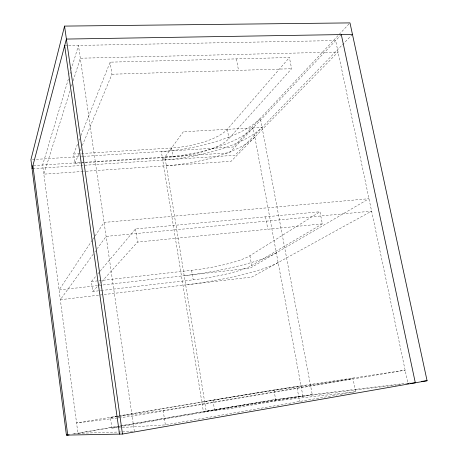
<?xml version="1.0" encoding="UTF-8"?>
<svg xmlns="http://www.w3.org/2000/svg" width="458" height="458" viewBox="0 0 458 458"><rect width="100%" height="100%" fill="white"/><g stroke="black" fill="none" stroke-linecap="round" stroke-linejoin="round"><path stroke-width="0.34" stroke-dasharray="2.29 1.72" d="M68.414 78.908L42.611 165.006L77.929 433.325L134.36 431.516L78.45 45.428L71.482 68.66M69.845 74.127L70.463 72.078M70 90.953L43.813 174.154L82.995 171.464M71.5 86.178L72.146 84.129M73.217 80.722L80.299 58.218L338.061 52.04L231.095 161.29L83.688 171.412M81.289 162.945L74.894 163.363L73.589 154.037L77.797 143.457M79.108 140.154L79.635 138.831M80.946 135.528L110.12 62.151L289.399 57.525L291.614 68.723L228.943 138.562A47.243 15.2 -9.6 0 1 172.987 156.962L84.844 162.71M74.894 163.363L79.011 153.459M80.11 150.819L80.934 148.839M82.308 145.535L111.958 74.23L110.12 62.151M92.235 240.204L59.065 289.994L250.171 268.13L368.982 198.703L104.081 222.422L95.001 236.053M92.631 239.608L94.606 236.649M93.209 254.242L60.342 299.715L251.768 277.079L371.598 211.127L106.101 236.397L97.365 248.482M94.869 251.934L95.705 250.784M102.695 290.361L92.797 291.511L91.411 281.584L96.003 276.105M97.84 273.913L99.678 271.72M100.142 271.17L135.522 228.966L319.953 211.756L322.352 223.859L251.677 265.566A48.771 7.626 -9.5 0 1 193.173 279.821L103.399 290.28M73.589 154.037L171.515 148.008A47.128 15.732 -9.7 0 0 227.288 129.322L289.399 57.525M92.797 291.511L101.361 282.054M101.836 281.527L137.52 242.093L322.352 223.859M349.007 23.942L233.466 146.984L84.375 156.338M341.296 34.585L229.584 152.84L32.907 165.641M352.465 34.402L234.96 155.291L32.799 168.687M99.226 280.708L191.61 270.312A48.651 8.233 -9.5 0 0 249.919 255.724L319.953 211.756M118.296 427.698L165.355 424.892L355.603 391.716L353.009 378.606L274.021 390.388A50.283 0.326 -9.4 0 0 212.97 400.298L120.935 415.721M72.748 434.018L203.381 411.599A92.075 1.866 -9.4 0 1 312.253 394.613L410.07 382.791M74.047 433.989L273.661 399.72L400.905 384.514M117.42 416.311L110.395 417.49L111.878 428.081L118.914 426.867M119.618 426.747L214.63 410.414A50.409 1.019 -9.4 0 1 275.899 400.876L355.603 391.716M119.544 416.288L163.174 410.568L353.009 378.606M118.124 416.196L120.231 415.841M110.395 417.49L116.023 416.751M116.727 416.66L118.84 416.385M117.368 417.988L76.566 422.969L271.972 390.233L405.13 370.173L132.144 416.185L120.889 417.559M118.072 417.902L120.185 417.644M91.411 281.584L98.516 280.788M81.999 162.899L84.135 162.762M32.346 159.602L80.843 156.562M81.524 156.516L83.7 156.378M111.878 428.081L117.58 427.738M111.958 74.23L291.614 68.723M64.652 45.685L335.645 40.567L407.975 383.667M236.397 58.887L238.509 70.349M265.543 216.834L267.833 229.235M297.133 388.012L299.618 401.477M227.288 129.322L228.943 138.562M249.919 255.724L251.677 265.566M274.021 390.388L275.899 400.876M171.515 148.008L172.987 156.962M191.61 270.312L193.173 279.821M212.97 400.298L214.63 410.414M135.522 228.966L137.52 242.093M163.174 410.568L165.355 424.892M278.138 262.566A78.564 12.32 -9.5 0 1 185.685 284.893M276.334 252.845A78.375 13.299 -9.5 0 1 184.19 275.682M254.848 137.034A76.085 24.555 -9.6 0 1 166.346 165.739M204.611 401.517A81.009 0.527 -9.4 0 1 301.015 385.859M183.355 131.744L162.727 160.077A86.041 28.843 -9.7 0 0 262.068 127.398L183.355 131.744M312.253 394.613L229.882 408.811L203.381 411.599L161.342 151.506A85.835 29.804 -9.7 0 0 260.367 118.336L312.253 394.613M302.938 396.216L253.148 127.891A75.902 25.413 -9.7 0 1 164.937 157.048L206.197 411.301A81.215 1.643 -9.4 0 1 302.938 396.216"/><path stroke-width="0.69" d="M64.561 26.1L30.921 159.693L66.427 435.1L122.481 434.052L427.079 380.73L349.986 22.9L64.561 26.1L122.481 434.052M32.089 168.733L66.404 39.067L352.465 34.402M66.427 435.1L67.83 434.86M69.129 434.837L67.721 435.077L32.907 165.641M421.412 381.417L427.079 380.73M407.546 383.718L408.954 383.552M410.368 383.38L415.32 382.791L341.296 34.585M64.652 45.685L119.532 434.11"/></g></svg>
